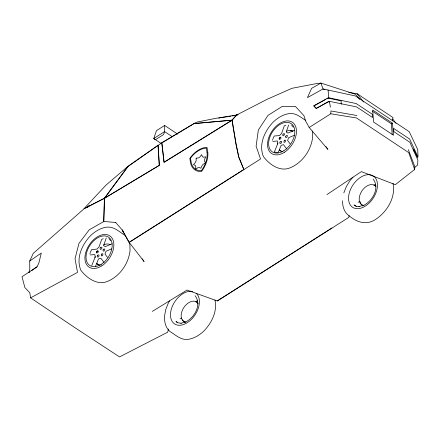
<?xml version="1.0" encoding="UTF-8"?>
<svg xmlns="http://www.w3.org/2000/svg" width="440" height="440" viewBox="0 0 440 440"><rect width="100%" height="100%" fill="white"/><g stroke="black" fill="none" stroke-linecap="round" stroke-linejoin="round"><path stroke-width="0.66" d="M164.615 125.455L164.61 131.599L163.592 134.519L155.441 139.717L153.742 138.534L156.464 130.658L164.615 125.455L177.733 134.167M115.627 222.393L122.282 230.054L129.184 242.418L260.535 158.994L256.108 146.256L258.346 129.993L267.993 115.385L282.398 106.309L295.422 106.447L303.974 115.726L305.575 120.934L309.177 127.474L330.792 113.779L330.913 110.957L356.966 115.528M326.959 194.573L361.361 171.617L395.346 184.674L414.661 169.455L414.821 166.656L408.32 149.617M392.381 120.835L392.827 119.014L395.995 123.36M168.476 329.021L167.651 332.216L119.537 356.917L74.734 327.558L30.569 297.858L29.821 292.837L24.855 287.502L22 276.738L37.037 266.8L38.869 262.961L41.316 253.049L29.717 261.019L29.783 269.418L28.82 272.723L29.915 271.931M89.925 253.88L90.228 252.72M272.547 140.311L272.844 139.15M392.243 120.582L393.03 117.568L357.099 93.715L348.7 92.378M349.184 215.578L348.656 217.487L217.382 300.966L187.022 290.07L152.345 311.388M91.724 265.656L95.227 256.911L94.837 254.551L90.25 254.958M274.34 152.086L277.844 143.341L277.453 140.982L272.872 141.389M95.436 266.536L98.538 258.918L100.881 258.231L104.076 262.504M278.278 152.367L281.155 145.349L283.498 144.661L286.693 148.935M106.276 237.98L103.582 245.619L105.276 246.648L112.008 243.826M288.651 125.037L286.198 132.05L287.892 133.078L294.624 130.257M343.822 192.874L346.368 186.511L350.064 180.516L352.99 177.194M29.717 261.019L33.286 253.33L84.117 208.747L104.538 198.286L159.374 165.38L158.131 145.261L128.101 166.419L104.538 198.286L103.818 221.535L89.249 229.785L78.953 243.37L75.026 258.742L77.512 272.382L30.569 297.858M90.376 252.142L91.636 249.59L96.894 249.117L99 246.966L101.684 239.404L103.219 238.744M272.998 138.572L274.252 136.02L279.51 135.548L281.617 133.397L284.3 125.835L285.835 125.175M169.659 300.933L168.311 303.111L165.77 309.469L164.544 316.058C164.246 321.602 165.44 327.569 169.802 331.386C175.257 334.659 180.257 339.834 187.083 339.466C193.375 338.954 198.886 335.55 203.484 331.436C211.431 323.389 217.586 311.536 214.94 300.02M127.963 166.353L104.401 198.226L83.98 208.687L106.051 185.064L127.963 166.353L161.755 142.797L193.936 123.552L197.043 122.062L215.875 118.322L237.881 114.769M236.533 114.934L231.979 120.148L163.994 162.245L161.755 142.797M359.838 99.468L355.591 94.297L320.936 83.083L316.409 83.611L291.99 88.297L267.025 99.358L236.671 114.994L232.117 120.208L164.126 162.305L161.887 142.857L194.073 123.613L232.117 120.208L236.148 144.392L238.832 157.08L243.92 169.543M87.279 207.394L88.704 205.904M87.417 207.455L89.314 205.475M414.464 167.618L417.643 165.072L417.863 160.055L409.86 142.274L393.882 131.665L393.602 128.387L409.673 139.051L418 156.992L417.742 149.611L409.233 131.692L355.41 95.964L323.026 88.951L307.439 97.62L311.63 88.336L320.936 83.083L323.026 88.951L324.94 89.65M31.559 270.749L37.037 266.8M392.194 134.684L391.418 123.866L392.475 123.172L372.631 110L373.626 122.067L393.492 135.256L392.475 123.172M217.245 300.905L331.914 227.986M327.002 98.753L328.823 97.796L356.219 103.571L372.284 114.235L372.554 117.508L356.576 106.904L329.411 101.343L316.124 108.339L313.649 105.782L325.793 99.396M362.401 205.97C371.949 202.136 380.397 188.298 373.131 179.13M184.349 322.564C193.897 318.736 202.34 304.898 195.08 295.73M294.239 135.311L288.662 137.682L287.606 140.465L290.059 143.781M111.623 248.881L106.046 251.251L104.99 254.034L107.443 257.351M358.144 202.191L359.882 201.52M358.919 206.795L362.962 205.227M180.092 318.791L181.825 318.12M180.862 323.395L184.91 321.827M218.746 118.162L220.077 117.849M374.445 184.564L375.705 184.299M196.394 301.158L197.654 300.9M220.743 117.695L228.184 116.622M229.372 116.353L230.841 116.21M232.029 115.94L233.36 115.731M234.685 115.528L236.814 115.28M236.671 114.994L238.018 114.829M193.936 123.552L231.979 120.148L236.011 144.331L238.695 157.014L243.782 169.482L129.047 242.358L122.144 229.994M115.764 222.453L103.686 221.469L104.401 198.226L159.242 165.314L157.993 145.195M274.813 152.125L277.673 152.471M359.249 206.619L356.389 206.278L354.019 204.963L356.301 206.481M181.192 323.219L178.332 322.872L175.967 321.563L177.678 322.696M330.792 113.779L356.499 117.964L408.743 152.642L414.661 169.455M329.615 101.866L328.328 101.602L316.355 108.493L313.962 105.991L327.723 98.043L341.127 100.859L341.198 104.258M372.686 111.425L391.418 123.866M305.745 120.483C300.911 117.398 296.257 113.146 290.136 113.514C283.844 114.026 278.339 117.431 273.735 121.539C264.93 130.361 258.225 144.419 263.5 156.706C269.253 164.323 279.609 171.903 289.68 168.009C302.225 162.987 311.031 150.491 312.67 137.214L312.483 131.043M172.024 136.521L164.61 131.599L153.742 138.534L160.584 143.077M124.801 235.164C119.35 231.891 114.351 226.716 107.52 227.084C101.228 227.596 95.722 231 91.118 235.109C82.313 243.931 75.609 257.989 80.878 270.276C86.636 277.893 96.993 285.472 107.063 281.578C119.609 276.557 128.414 264.061 130.048 250.784L129.866 244.613L129.256 242.748M309.177 127.474L327.91 149.413L325.996 146.564M357.099 93.715L363.611 101.998M291.561 124.982L293.277 127.171M108.944 238.552L110.66 240.74M129.184 242.418L144.089 261.569L142.142 258.759M122.282 230.054L123.448 231.743M417.604 157.707L413.54 148.929L413.589 150.97M392.997 183.42C395.896 197.159 387.404 211.266 376.332 218.944C366.399 225.946 356.428 222.31 347.859 214.786C343.915 211.272 342.353 205.915 342.639 200.767M329.411 101.343L330.374 107.14M328.053 90.074L328.823 97.796M371.993 175.285A18.783 12.084 -56.4 0 1 368.561 203.627A18.783 12.084 -56.4 0 1 348.629 196.455A18.783 12.084 -56.4 0 1 371.388 175.065M185.889 322.163A11.627 7.48 -56.4 0 1 183.942 307.406A11.627 7.48 -56.4 0 1 198.231 303.93M184.85 322.091A11.627 7.48 -56.4 0 1 182.512 319.798M195.844 301.774A11.627 7.48 -56.4 0 1 197.56 302.726M196.103 293.194A18.783 12.084 -56.4 0 1 188.832 321.613A18.783 12.084 -56.4 0 1 170.643 312.477A18.783 12.084 -56.4 0 1 192.709 291.495M99.33 265.149A11.627 7.48 -56.4 0 1 96.729 263.214M100.282 265.029A11.627 7.48 -56.4 0 1 97.047 263.824M95.035 257.637A11.627 7.48 -56.4 0 1 95.172 256.57M96.651 252.186A11.627 7.48 -56.4 0 1 97.554 250.608M103.626 244.937A11.627 7.48 -56.4 0 1 110.33 244.778M363.946 205.568A11.627 7.48 -56.4 0 1 361.719 191.23A11.627 7.48 -56.4 0 1 375.925 186.736M362.901 205.491A11.627 7.48 -56.4 0 1 360.921 203.792M360.564 203.198A11.627 7.48 -56.4 0 1 359.997 201.657M373.901 185.174A11.627 7.48 -56.4 0 1 375.611 186.126M281.331 151.344A11.627 7.48 -56.4 0 1 279.345 149.644M290.263 130.779A11.627 7.48 -56.4 0 1 292.325 131.026M282.37 151.415A11.627 7.48 -56.4 0 1 279.664 150.255M277.651 144.067A11.627 7.48 -56.4 0 1 277.788 143M279.268 138.617A11.627 7.48 -56.4 0 1 280.17 137.038M286.242 131.368A11.627 7.48 -56.4 0 1 292.947 131.208M196.152 158.158L196.13 160.776L195.481 162.344L193.457 164.665L195.311 165.451L195.828 166.59L195.58 169.268L197.896 167.668L199.232 167.481L200.871 168.223L201.971 165.737L203.104 164.346L205.458 162.965L204.446 161.09L204.523 159.572L205.777 156.799L203.445 157.256L202.45 156.745L201.636 154.66L199.738 157.135L198.435 157.965L196.152 158.158M96.569 251.895L96.52 252.725L97.009 253.11L98.313 252.038L98.368 251.207L97.878 250.822L96.569 251.895M279.186 138.325L279.136 139.156L279.626 139.541L280.929 138.468L280.984 137.638L280.495 137.253L279.186 138.325M103.13 249.805L102.96 250.668L103.356 251.174L104.082 251.026L104.885 249.442L104.489 248.941L103.763 249.09L103.13 249.805M285.747 136.235L285.577 137.099L285.973 137.605L286.704 137.456L287.502 135.872L287.106 135.371L286.38 135.52L285.747 136.235M97.422 255.569L97.141 256.443L97.433 257.054L98.126 257.043L98.813 256.41L99.088 255.536L98.797 254.925L98.104 254.936L97.422 255.569M280.038 141.999L279.757 142.874L280.049 143.484L280.742 143.473L281.43 142.84L281.705 141.966L281.413 141.356L280.72 141.367L280.038 141.999M100.452 247.715L100.067 248.584L100.249 249.282L100.887 249.409L101.992 248.017L101.811 247.313L101.172 247.187L100.452 247.715M283.069 134.145L282.684 135.014L282.865 135.713L283.503 135.839L284.614 134.447L284.433 133.744L283.789 133.617L283.069 134.145M101.668 254.078L101.255 255.69L101.827 255.948L102.57 255.541L102.982 253.93L102.41 253.671L101.668 254.078M284.284 140.508L283.872 142.12L284.444 142.379L285.186 141.972L285.599 140.36L285.027 140.102L284.284 140.508M207.818 152.268L207.004 147.384A21.071 13.558 -56.4 0 0 189.805 158.356L190.625 163.246A22.149 14.251 -56.4 0 0 201.526 171.518A22.149 14.251 -56.4 0 0 207.818 152.268M207.081 152.642L206.327 148.159A20.174 12.98 -56.4 0 0 190.493 158.268L191.24 162.751A21.252 13.673 -56.4 0 0 201.339 170.693A21.252 13.673 -56.4 0 0 207.081 152.642M284.411 152.273A18.783 12.084 -56.4 0 0 293.15 122.826A18.783 12.084 -56.4 0 0 268.45 138.595A18.783 12.084 -56.4 0 0 284.411 152.273M101.788 265.843A18.783 12.084 -56.4 0 0 110.534 236.396A18.783 12.084 -56.4 0 0 85.828 252.164A18.783 12.084 -56.4 0 0 101.788 265.843M101.277 264.286A16.995 10.934 -56.4 0 0 109.186 237.644A16.995 10.934 -56.4 0 0 86.834 251.906A16.995 10.934 -56.4 0 0 101.277 264.286M283.894 150.716A16.995 10.934 -56.4 0 0 291.808 124.075A16.995 10.934 -56.4 0 0 269.451 138.336A16.995 10.934 -56.4 0 0 283.894 150.716"/></g></svg>
